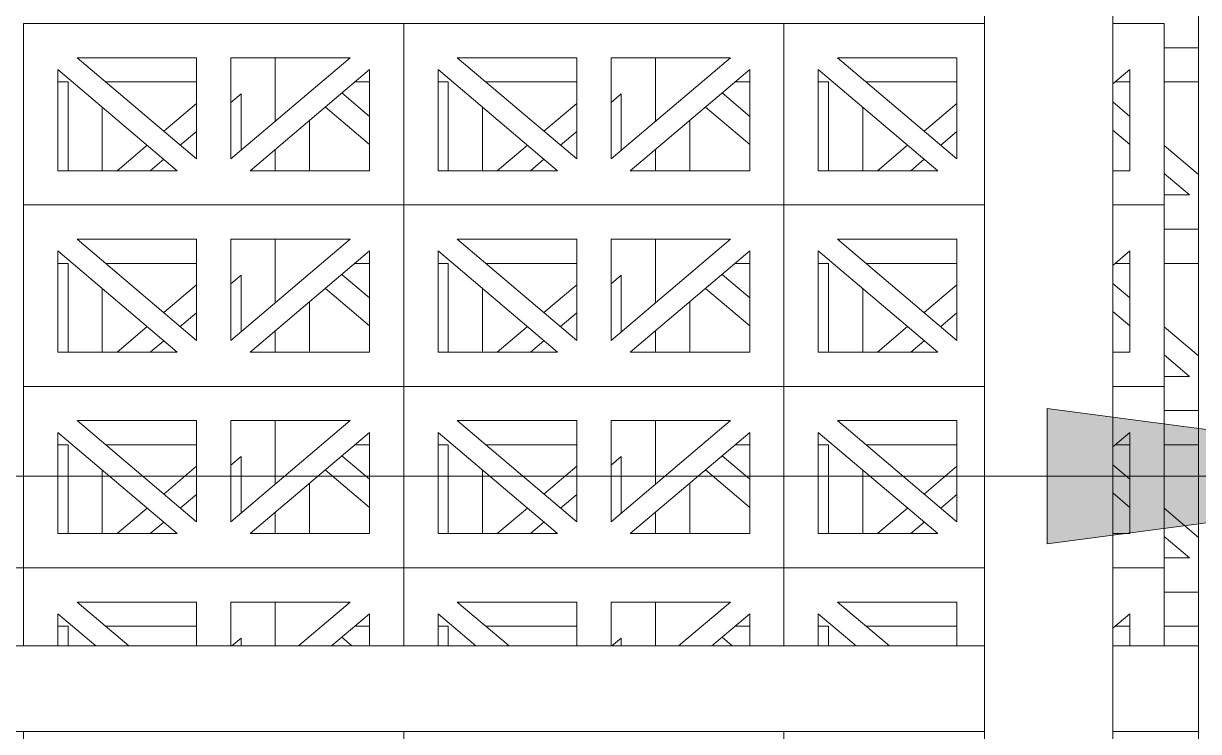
# Model space of a CAD drawing. Header units: millimetres. Extents: x -35517 to 139323, y -3702 to 5999.
# Drawn here: x -30947 to -30261, y 930 to 1344 of the extents above; entities that cross this region are included whole.
import ezdxf

# ---------------------------------------------------------------- set-up
doc = ezdxf.new("R2010")
doc.units = ezdxf.units.MM
for name, color, linetype, lineweight in [('A-FLOR-HRAL', 11, 'Continuous', 5), ('A-GENM', 13, 'Continuous', 5), ('A-GLAZ-CURT', 52, 'Continuous', 5), ('G-ANNO-TEXT', 231, 'Continuous', 5), ('S-COLS', 52, 'Continuous', 5)]:
    doc.layers.add(name, color=color, linetype=linetype, lineweight=lineweight)

# ---------------------------------------------------------------- blocks, each defined once
blk = doc.blocks.new('The BREEZEBLOCK Family1 - The BREEZEBLOCK Family1-V49-GENERAL NORTH ELEVATION')
at = {"layer": 'A-GLAZ-CURT'}
for p, q in [((-30260.56, 1011.47), (-30280.56, 1011.47)), ((-30309.17, 991.47), (-30300.56, 991.47)), ((-30280.56, 991.47), (-30260.56, 991.47))]:
    blk.add_line(p, q, dxfattribs=at)
blk = doc.blocks.new('The BREEZEBLOCK Family1 - The BREEZEBLOCK Family1-V50-GENERAL NORTH ELEVATION')
at = {"layer": 'A-GLAZ-CURT'}
for p, q in [((-30577.56, 1005.64), (-30577.56, 980)), ((-30531.17, 991.47), (-30522.56, 991.47)), ((-30482.56, 991.47), (-30476.56, 991.47)), ((-30476.56, 991.47), (-30476.56, 980)), ((-30454.59, 991.47), (-30401.56, 991.47)), ((-30532.78, 980), (-30538.74, 985.05))]:
    blk.add_line(p, q, dxfattribs=at)
blk = doc.blocks.new('The BREEZEBLOCK Family1 - The BREEZEBLOCK Family1-V51-GENERAL NORTH ELEVATION')
at = {"layer": 'A-GLAZ-CURT'}
for p, q in [((-30799.56, 1005.64), (-30799.56, 980)), ((-30577.56, 980), (-30577.56, 1005.64)), ((-30753.17, 991.47), (-30744.56, 991.47)), ((-30704.56, 991.47), (-30698.56, 991.47)), ((-30698.56, 991.47), (-30698.56, 980)), ((-30676.59, 991.47), (-30623.56, 991.47)), ((-30754.78, 980), (-30760.74, 985.05)), ((-30602.98, 980), (-30597.56, 984.6)), ((-30597.56, 984.6), (-30597.56, 980))]:
    blk.add_line(p, q, dxfattribs=at)
blk = doc.blocks.new('The BREEZEBLOCK Family1 - The BREEZEBLOCK Family1-V57-GENERAL NORTH ELEVATION')
at = {"layer": 'A-GLAZ-CURT'}
for p, q in [((-30260.56, 1117.47), (-30280.56, 1117.47)), ((-30309.17, 1097.47), (-30300.56, 1097.47)), ((-30280.56, 1097.47), (-30260.56, 1097.47)), ((-30300.56, 1077.34), (-30310.56, 1085.82)), ((-30310.56, 1069.4), (-30300.56, 1060.93)), ((-30260.56, 1043.43), (-30280.56, 1060.39)), ((-30280.56, 1043.97), (-30265.81, 1031.47)), ((-30265.81, 1031.47), (-30280.56, 1031.47)), ((-30280.56, 1011.47), (-30260.56, 1011.47))]:
    blk.add_line(p, q, dxfattribs=at)
blk = doc.blocks.new('The BREEZEBLOCK Family1 - The BREEZEBLOCK Family1-V20-GENERAL NORTH ELEVATION')
at = {"layer": 'A-GLAZ-CURT'}
for p, q in [((-30577.56, 475.64), (-30577.56, 438.56)), ((-30531.17, 461.47), (-30522.56, 461.47)), ((-30482.56, 461.47), (-30476.56, 461.47)), ((-30476.56, 461.47), (-30476.56, 409.64)), ((-30454.59, 461.47), (-30401.56, 461.47)), ((-30522.56, 441.34), (-30538.74, 455.05)), ((-30548.42, 446.85), (-30522.56, 424.93)), ((-30456.56, 409.64), (-30456.56, 446.73)), ((-30401.56, 448.97), (-30420.7, 432.74)), ((-30557.56, 409.64), (-30557.56, 439.1)), ((-30411.02, 424.54), (-30401.56, 432.56)), ((-30577.56, 422.14), (-30577.56, 409.64)), ((-30430.39, 424.54), (-30447.96, 409.64)), ((-30428.59, 409.64), (-30420.7, 416.33))]:
    blk.add_line(p, q, dxfattribs=at)
blk = doc.blocks.new('The BREEZEBLOCK Family1 - The BREEZEBLOCK Family1-V4-GENERAL NORTH ELEVATION')
at = {"layer": 'A-GLAZ-CURT'}
for p, q in [((-32131.56, 157.64), (-32131.56, 120.56)), ((-31909.56, 120.56), (-31909.56, 157.64)), ((-32085.17, 143.47), (-32076.56, 143.47)), ((-32036.56, 143.47), (-32030.56, 143.47)), ((-32030.56, 143.47), (-32030.56, 91.64)), ((-32008.59, 143.47), (-31955.56, 143.47)), ((-32076.56, 123.34), (-32092.74, 137.05)), ((-31955.56, 130.97), (-31974.7, 114.74)), ((-31935.56, 131.51), (-31929.56, 136.6)), ((-31929.56, 136.6), (-31929.56, 103.6)), ((-32102.42, 128.85), (-32076.56, 106.93)), ((-32010.56, 91.64), (-32010.56, 128.73)), ((-32111.56, 91.64), (-32111.56, 121.1)), ((-31965.02, 106.54), (-31955.56, 114.56)), ((-32131.56, 104.14), (-32131.56, 91.64)), ((-31984.39, 106.54), (-32001.96, 91.64)), ((-31909.56, 91.64), (-31909.56, 104.14)), ((-31982.59, 91.64), (-31974.7, 98.33))]:
    blk.add_line(p, q, dxfattribs=at)
blk = doc.blocks.new('The BREEZEBLOCK Family1 - The BREEZEBLOCK Family1-V58-GENERAL NORTH ELEVATION')
at = {"layer": 'A-GLAZ-CURT'}
for p, q in [((-30577.56, 1217.64), (-30577.56, 1180.56)), ((-30531.17, 1203.47), (-30522.56, 1203.47)), ((-30482.56, 1203.47), (-30476.56, 1203.47)), ((-30476.56, 1203.47), (-30476.56, 1151.64)), ((-30454.59, 1203.47), (-30401.56, 1203.47)), ((-30522.56, 1183.34), (-30538.43, 1196.79)), ((-30548.42, 1188.85), (-30522.56, 1166.93)), ((-30456.56, 1151.64), (-30456.56, 1188.73)), ((-30401.56, 1190.97), (-30420.7, 1174.74)), ((-30557.56, 1151.64), (-30557.56, 1181.1)), ((-30411.02, 1166.54), (-30401.56, 1174.56)), ((-30430.39, 1166.54), (-30447.96, 1151.64)), ((-30577.56, 1164.14), (-30577.56, 1151.64)), ((-30428.59, 1151.64), (-30420.7, 1158.33))]:
    blk.add_line(p, q, dxfattribs=at)
blk = doc.blocks.new('The BREEZEBLOCK Family1 - The BREEZEBLOCK Family1-V59-GENERAL NORTH ELEVATION')
at = {"layer": 'A-GLAZ-CURT'}
for p, q in [((-30799.56, 1217.64), (-30799.56, 1180.56)), ((-30577.56, 1180.56), (-30577.56, 1217.64)), ((-30753.17, 1203.47), (-30744.56, 1203.47)), ((-30704.56, 1203.47), (-30698.56, 1203.47)), ((-30698.56, 1203.47), (-30698.56, 1151.64)), ((-30676.59, 1203.47), (-30623.56, 1203.47)), ((-30744.56, 1183.34), (-30760.43, 1196.79)), ((-30603.56, 1191.51), (-30597.56, 1196.6)), ((-30597.56, 1196.6), (-30597.56, 1163.6)), ((-30770.28, 1188.72), (-30744.56, 1166.93)), ((-30678.56, 1151.64), (-30678.56, 1188.73)), ((-30623.56, 1190.97), (-30642.7, 1174.74)), ((-30779.56, 1151.64), (-30779.56, 1181.1)), ((-30633.02, 1166.54), (-30623.56, 1174.56)), ((-30652.39, 1166.54), (-30669.96, 1151.64)), ((-30799.56, 1164.14), (-30799.56, 1151.64)), ((-30577.56, 1151.64), (-30577.56, 1164.14)), ((-30650.59, 1151.64), (-30642.7, 1158.33))]:
    blk.add_line(p, q, dxfattribs=at)
blk = doc.blocks.new('The BREEZEBLOCK Family1 - The BREEZEBLOCK Family1-V60-GENERAL NORTH ELEVATION')
at = {"layer": 'A-GLAZ-CURT'}
for p, q in [((-31021.56, 1217.64), (-31021.56, 1180.56)), ((-30799.56, 1180.56), (-30799.56, 1217.64)), ((-30975.17, 1203.47), (-30966.56, 1203.47)), ((-30926.56, 1203.47), (-30920.56, 1203.47)), ((-30920.56, 1203.47), (-30920.56, 1151.64)), ((-30898.59, 1203.47), (-30845.56, 1203.47)), ((-30966.56, 1183.34), (-30982.43, 1196.79)), ((-30825.56, 1191.51), (-30819.56, 1196.6)), ((-30819.56, 1196.6), (-30819.56, 1163.6)), ((-30992.42, 1188.85), (-30966.56, 1166.93)), ((-30900.56, 1151.64), (-30900.56, 1188.73)), ((-30845.56, 1190.97), (-30864.7, 1174.74)), ((-31001.56, 1151.64), (-31001.56, 1181.1)), ((-30855.02, 1166.54), (-30845.56, 1174.56)), ((-30874.39, 1166.54), (-30891.96, 1151.64)), ((-31021.56, 1164.14), (-31021.56, 1151.64)), ((-30799.56, 1151.64), (-30799.56, 1164.14)), ((-30872.59, 1151.64), (-30864.7, 1158.33))]:
    blk.add_line(p, q, dxfattribs=at)
blk = doc.blocks.new('The BREEZEBLOCK Family1 - The BREEZEBLOCK Family1-V21-GENERAL NORTH ELEVATION')
at = {"layer": 'A-GLAZ-CURT'}
for p, q in [((-30799.56, 475.64), (-30799.56, 438.56)), ((-30577.56, 438.56), (-30577.56, 475.64)), ((-30753.17, 461.47), (-30744.56, 461.47)), ((-30704.56, 461.47), (-30698.56, 461.47)), ((-30698.56, 461.47), (-30698.56, 409.64)), ((-30676.59, 461.47), (-30623.56, 461.47)), ((-30744.56, 441.34), (-30760.74, 455.05)), ((-30603.56, 449.51), (-30597.56, 454.6)), ((-30597.56, 454.6), (-30597.56, 421.6)), ((-30770.28, 446.72), (-30744.56, 424.93)), ((-30678.56, 409.64), (-30678.56, 446.73)), ((-30623.56, 448.97), (-30642.7, 432.74)), ((-30779.56, 409.64), (-30779.56, 439.1)), ((-30633.02, 424.54), (-30623.56, 432.56)), ((-30799.56, 422.14), (-30799.56, 409.64)), ((-30652.39, 424.54), (-30669.96, 409.64)), ((-30577.56, 409.64), (-30577.56, 422.14)), ((-30650.59, 409.64), (-30642.7, 416.33))]:
    blk.add_line(p, q, dxfattribs=at)
blk = doc.blocks.new('The BREEZEBLOCK Family1 - The BREEZEBLOCK Family1-V117-GENERAL NORTH ELEVATION')
at = {"layer": 'A-GLAZ-CURT'}
for p, q in [((-30385.56, 1025.64), (-30502.56, 1025.64)), ((-30502.56, 1025.64), (-30502.56, 980)), ((-30280.56, 1025.64), (-30310.56, 1025.64)), ((-30280.56, 980), (-30280.56, 1025.64)), ((-30441.06, 980), (-30471.31, 1005.64)), ((-30471.31, 1005.64), (-30401.56, 1005.64)), ((-30401.56, 1005.64), (-30401.56, 980)), ((-30482.56, 980), (-30482.56, 998.77)), ((-30482.56, 998.77), (-30460.42, 980)), ((-30310.56, 990.29), (-30300.56, 998.77)), ((-30300.56, 998.77), (-30300.56, 980)), ((-30502.56, 930), (-30502.56, 919.64)), ((-30502.56, 919.64), (-30385.56, 919.64)), ((-30310.56, 919.64), (-30285.54, 919.64))]:
    blk.add_line(p, q, dxfattribs=at)
blk = doc.blocks.new('The BREEZEBLOCK Family1 - The BREEZEBLOCK Family1-V118-GENERAL NORTH ELEVATION')
at = {"layer": 'A-GLAZ-CURT'}
for p, q in [((-30502.56, 1025.64), (-30724.56, 1025.64)), ((-30724.56, 1025.64), (-30724.56, 980)), ((-30502.56, 980), (-30502.56, 1025.64)), ((-30663.06, 980), (-30693.31, 1005.64)), ((-30693.31, 1005.64), (-30623.56, 1005.64)), ((-30623.56, 1005.64), (-30623.56, 980)), ((-30603.56, 980), (-30603.56, 1005.64)), ((-30603.56, 1005.64), (-30533.81, 1005.64)), ((-30533.81, 1005.64), (-30564.06, 980)), ((-30704.56, 980), (-30704.56, 998.77)), ((-30704.56, 998.77), (-30682.42, 980)), ((-30544.7, 980), (-30522.56, 998.77)), ((-30522.56, 998.77), (-30522.56, 980)), ((-30724.56, 930), (-30724.56, 919.64)), ((-30502.56, 919.64), (-30502.56, 930)), ((-30724.56, 919.64), (-30502.56, 919.64))]:
    blk.add_line(p, q, dxfattribs=at)
blk = doc.blocks.new('The BREEZEBLOCK Family1 - The BREEZEBLOCK Family1-V119-GENERAL NORTH ELEVATION')
at = {"layer": 'A-GLAZ-CURT'}
for p, q in [((-30724.56, 1025.64), (-30946.56, 1025.64)), ((-30946.56, 1025.64), (-30946.56, 980)), ((-30724.56, 980), (-30724.56, 1025.64)), ((-30885.06, 980), (-30915.31, 1005.64)), ((-30915.31, 1005.64), (-30845.56, 1005.64)), ((-30845.56, 1005.64), (-30845.56, 980)), ((-30825.56, 980), (-30825.56, 1005.64)), ((-30825.56, 1005.64), (-30755.81, 1005.64)), ((-30755.81, 1005.64), (-30786.06, 980)), ((-30926.56, 980), (-30926.56, 998.77)), ((-30926.56, 998.77), (-30904.42, 980)), ((-30766.7, 980), (-30744.56, 998.77)), ((-30744.56, 998.77), (-30744.56, 980)), ((-30946.56, 930), (-30946.56, 919.64)), ((-30724.56, 919.64), (-30724.56, 930)), ((-30946.56, 919.64), (-30873.04, 919.64)), ((-30848.06, 919.64), (-30724.56, 919.64))]:
    blk.add_line(p, q, dxfattribs=at)
blk = doc.blocks.new('The BREEZEBLOCK Family1 - The BREEZEBLOCK Family1-V123-GENERAL NORTH ELEVATION')
at = {"layer": 'A-GLAZ-CURT'}
for p, q in [((-30385.56, 1131.64), (-30502.56, 1131.64)), ((-30502.56, 1131.64), (-30502.56, 1025.64)), ((-30280.56, 1131.64), (-30310.56, 1131.64)), ((-30280.56, 1025.64), (-30280.56, 1131.64)), ((-30401.56, 1052.52), (-30471.31, 1111.64)), ((-30471.31, 1111.64), (-30401.56, 1111.64)), ((-30401.56, 1111.64), (-30401.56, 1052.52)), ((-30482.56, 1045.64), (-30482.56, 1104.77)), ((-30482.56, 1104.77), (-30412.81, 1045.64)), ((-30310.56, 1096.29), (-30300.56, 1104.77)), ((-30300.56, 1104.77), (-30300.56, 1045.64)), ((-30412.81, 1045.64), (-30482.56, 1045.64)), ((-30300.56, 1045.64), (-30310.56, 1045.64)), ((-30502.56, 1025.64), (-30385.56, 1025.64)), ((-30310.56, 1025.64), (-30280.56, 1025.64))]:
    blk.add_line(p, q, dxfattribs=at)
blk = doc.blocks.new('The BREEZEBLOCK Family1 - The BREEZEBLOCK Family1-V67-GENERAL NORTH ELEVATION')
at = {"layer": 'A-GLAZ-CURT'}
for p, q in [((-32056.56, 177.64), (-32278.56, 177.64)), ((-32278.56, 177.64), (-32278.56, 71.64)), ((-32056.56, 71.64), (-32056.56, 177.64)), ((-32177.56, 98.52), (-32247.31, 157.64)), ((-32247.31, 157.64), (-32177.56, 157.64)), ((-32177.56, 157.64), (-32177.56, 98.52)), ((-32087.81, 157.64), (-32157.56, 98.52)), ((-32157.56, 98.52), (-32157.56, 157.64)), ((-32157.56, 157.64), (-32087.81, 157.64)), ((-32258.56, 91.64), (-32258.56, 150.77)), ((-32258.56, 150.77), (-32188.81, 91.64)), ((-32146.31, 91.64), (-32076.56, 150.77)), ((-32076.56, 150.77), (-32076.56, 91.64)), ((-32188.81, 91.64), (-32258.56, 91.64)), ((-32076.56, 91.64), (-32146.31, 91.64)), ((-32278.56, 71.64), (-32056.56, 71.64))]:
    blk.add_line(p, q, dxfattribs=at)
blk = doc.blocks.new('Top Rail Type - Top Rail_Internal_-1357121-GENERAL NORTH ELEVATION')
at = {"layer": 'A-FLOR-HRAL'}
for p, q in [((-30385.56, 980), (-31860.56, 980)), ((-30260.56, 980), (-30310.56, 980)), ((-31860.56, 930), (-30385.56, 930)), ((-30310.56, 930), (-30260.56, 930))]:
    blk.add_line(p, q, dxfattribs=at)
blk = doc.blocks.new('M_Concrete-Rectangular-Column - 200 x 300m-1407141-GENERAL NORTH ELEVATION')
at = {"layer": 'S-COLS'}
blk.add_line((-30260.56, 2380), (-30260.56, 275.34), dxfattribs=at)
blk = doc.blocks.new('Downpipe - Downpipe-V173-GENERAL NORTH ELEVATION')
at = {"layer": 'A-GENM'}
for p, q in [((-30310.56, 275.34), (-30310.56, 2775)), ((-30385.56, 2727.57), (-30385.56, 275.34))]:
    blk.add_line(p, q, dxfattribs=at)

msp = doc.modelspace()

# ---------------------------------------------------------------- hatches: boundary and pattern name
at = {"layer": 'G-ANNO-TEXT'}
msp.add_hatch(color=7, dxfattribs=at).paths.add_polyline_path([(-30048.99, 1079.15), (-30348.99, 1118.64), (-30348.99, 1039.65)])

# ---------------------------------------------------------------- linework, layer by layer
at = {"layer": 'G-ANNO-TEXT', "color": 7}
for p, q in [((-30048.99, 1079.15), (-30348.99, 1118.64)), ((-30348.99, 1118.64), (-30348.99, 1039.65)), ((-30048.99, 1079.15), (-31825.89, 1079.15)), ((-30348.99, 1039.65), (-30048.99, 1079.15))]:
    msp.add_line(p, q, dxfattribs=at)

# ---------------------------------------------------------------- block references
at = {"layer": 'A-FLOR-HRAL'}
msp.add_blockref('Top Rail Type - Top Rail_Internal_-1357121-GENERAL NORTH ELEVATION', (0, 0), dxfattribs=at)
at = {"layer": 'A-GENM'}
msp.add_blockref('Downpipe - Downpipe-V173-GENERAL NORTH ELEVATION', (0, 0), dxfattribs=at)
at = {"layer": 'A-GLAZ-CURT'}
for name, p in [('The BREEZEBLOCK Family1 - The BREEZEBLOCK Family1-V57-GENERAL NORTH ELEVATION', (0, 318)), ('The BREEZEBLOCK Family1 - The BREEZEBLOCK Family1-V67-GENERAL NORTH ELEVATION', (1332, 1166)), ('The BREEZEBLOCK Family1 - The BREEZEBLOCK Family1-V67-GENERAL NORTH ELEVATION', (1554, 1166)), ('The BREEZEBLOCK Family1 - The BREEZEBLOCK Family1-V123-GENERAL NORTH ELEVATION', (0, 212)), ('The BREEZEBLOCK Family1 - The BREEZEBLOCK Family1-V57-GENERAL NORTH ELEVATION', (0, 212)), ('The BREEZEBLOCK Family1 - The BREEZEBLOCK Family1-V4-GENERAL NORTH ELEVATION', (1110, 1166)), ('The BREEZEBLOCK Family1 - The BREEZEBLOCK Family1-V21-GENERAL NORTH ELEVATION', (0, 848)), ('The BREEZEBLOCK Family1 - The BREEZEBLOCK Family1-V20-GENERAL NORTH ELEVATION', (0, 848)), ('The BREEZEBLOCK Family1 - The BREEZEBLOCK Family1-V67-GENERAL NORTH ELEVATION', (1332, 1060)), ('The BREEZEBLOCK Family1 - The BREEZEBLOCK Family1-V67-GENERAL NORTH ELEVATION', (1554, 1060)), ('The BREEZEBLOCK Family1 - The BREEZEBLOCK Family1-V123-GENERAL NORTH ELEVATION', (0, 106)), ('The BREEZEBLOCK Family1 - The BREEZEBLOCK Family1-V57-GENERAL NORTH ELEVATION', (0, 106)), ('The BREEZEBLOCK Family1 - The BREEZEBLOCK Family1-V60-GENERAL NORTH ELEVATION', (0, 0)), ('The BREEZEBLOCK Family1 - The BREEZEBLOCK Family1-V59-GENERAL NORTH ELEVATION', (0, 0)), ('The BREEZEBLOCK Family1 - The BREEZEBLOCK Family1-V58-GENERAL NORTH ELEVATION', (0, 0)), ('The BREEZEBLOCK Family1 - The BREEZEBLOCK Family1-V67-GENERAL NORTH ELEVATION', (1332, 954)), ('The BREEZEBLOCK Family1 - The BREEZEBLOCK Family1-V67-GENERAL NORTH ELEVATION', (1554, 954)), ('The BREEZEBLOCK Family1 - The BREEZEBLOCK Family1-V123-GENERAL NORTH ELEVATION', (0, 0)), ('The BREEZEBLOCK Family1 - The BREEZEBLOCK Family1-V4-GENERAL NORTH ELEVATION', (1110, 954)), ('The BREEZEBLOCK Family1 - The BREEZEBLOCK Family1-V4-GENERAL NORTH ELEVATION', (1332, 954)), ('The BREEZEBLOCK Family1 - The BREEZEBLOCK Family1-V20-GENERAL NORTH ELEVATION', (0, 636)), ('The BREEZEBLOCK Family1 - The BREEZEBLOCK Family1-V57-GENERAL NORTH ELEVATION', (0, 0)), ('The BREEZEBLOCK Family1 - The BREEZEBLOCK Family1-V118-GENERAL NORTH ELEVATION', (-444, 0)), ('The BREEZEBLOCK Family1 - The BREEZEBLOCK Family1-V119-GENERAL NORTH ELEVATION', (0, 0)), ('The BREEZEBLOCK Family1 - The BREEZEBLOCK Family1-V118-GENERAL NORTH ELEVATION', (0, 0)), ('The BREEZEBLOCK Family1 - The BREEZEBLOCK Family1-V117-GENERAL NORTH ELEVATION', (0, 0)), ('The BREEZEBLOCK Family1 - The BREEZEBLOCK Family1-V49-GENERAL NORTH ELEVATION', (0, 0)), ('The BREEZEBLOCK Family1 - The BREEZEBLOCK Family1-V51-GENERAL NORTH ELEVATION', (-222, 0)), ('The BREEZEBLOCK Family1 - The BREEZEBLOCK Family1-V51-GENERAL NORTH ELEVATION', (0, 0)), ('The BREEZEBLOCK Family1 - The BREEZEBLOCK Family1-V50-GENERAL NORTH ELEVATION', (0, 0))]:
    msp.add_blockref(name, p, dxfattribs=at)
at = {"layer": 'S-COLS'}
msp.add_blockref('M_Concrete-Rectangular-Column - 200 x 300m-1407141-GENERAL NORTH ELEVATION', (0, 0), dxfattribs=at)

doc.saveas('drawing.dxf')
